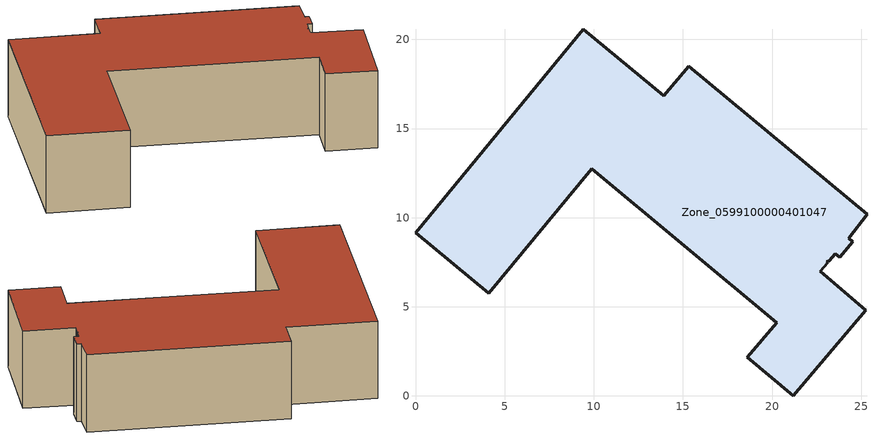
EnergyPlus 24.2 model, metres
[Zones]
Zone_0599100000401047
 floor ground (C_G): 9.4,20.58 13.93,16.85 15.33,18.51 25.33,10.18 24.29,8.85 24.53,8.66 23.8,7.79 23.56,7.99 23.21,7.58 23.07,7.53 23.13,7.48 22.71,6.98 25.27,4.81 21.18,0 18.61,2.16 20.27,4.12 9.9,12.75 4.12,5.75 0,9.15 z0
 wall outside (C_F): 25.27,4.81 22.71,6.98 23.13,7.48 23.07,7.53 23.21,7.58 23.56,7.99 23.8,7.79 24.53,8.66 24.29,8.85 25.33,10.18 15.33,18.51 13.93,16.85 9.4,20.58 0,9.15 4.12,5.75 9.9,12.75 20.27,4.12 18.61,2.16 21.18,0 25.27,4.81 z0:5.33
 roof outside (C_R): 23.07,7.53 23.21,7.58 23.56,7.99 23.8,7.79 24.53,8.66 24.29,8.85 25.33,10.18 15.33,18.51 13.93,16.85 9.4,20.58 0,9.15 4.12,5.75 9.9,12.75 20.27,4.12 18.61,2.16 21.18,0 25.27,4.81 22.71,6.98 23.13,7.48 z5.33
[BUILDING]
Pand.0599100000401047: North Axis=0; Terrain=City; Loads Convergence Tolerance Value=0.04; Temperature Convergence Tolerance Value=0.4; Solar Distribution=FullExterior; Maximum Number of Warmup Days=25; Minimum Number of Warmup Days=1
[Site:Location]
Rotterdam.The.Hague.AP_ZH_NLD Design_Conditions: Latitude=51.96; Longitude=4.45; Time Zone=1; Elevation=-4.5
[SITE:GROUNDTEMPERATURE:BUILDINGSURFACE]
18, 18, 18, 18, 18, 18, 18, 18, 18, 18, 18, 18
[MATERIAL] Thermal Absorptance=0.9; Solar Absorptance=0.7; Visible Absorptance=0.7
Name | Roughness | Thickness | Conductivity | Density | Specific Heat
G.D.1965-1974 | MediumSmooth | 0.15 | 0.882353 | 540 | 1210
F.D.1965-1974 | Rough | 0.3 | 0.697674 | 1920 | 840
R.D.1965-1974 | MediumRough | 0.2 | 0.232558 | 1500 | 1000
[CONSTRUCTION]
C_G: G.D.1965-1974
C_F: F.D.1965-1974
C_R: R.D.1965-1974
[ZONE]
Zone_0599100000401047: Type=1; Multiplier=1; Ceiling Height=Autocalculate; Volume=Autocalculate; Floor Area=autocalculate; Part of Total Floor Area=Yes
[ZONEINFILTRATION:DESIGNFLOWRATE]
Infil_Zone_0599100000401047: Zone or ZoneList or Space or SpaceList=Zone_0599100000401047; Schedule=AlwaysOn; Design Flow Rate Calculation Method=Flow/Area; Flow Rate per Floor Area=0.0042; Constant Term Coefficient=1; Temperature Term Coefficient=0; Velocity Term Coefficient=0; Velocity Squared Term Coefficient=0
[HVACTEMPLATE:ZONE:IDEALLOADSAIRSYSTEM]
Zone_0599100000401047: Maximum Heating Supply Air Temperature=50; Minimum Cooling Supply Air Temperature=13; Maximum Heating Supply Air Humidity Ratio=0.0156; Minimum Cooling Supply Air Humidity Ratio=0.0077; Heating Limit=NoLimit; Cooling Limit=NoLimit; Dehumidification Control Type=ConstantSensibleHeatRatio; Cooling Sensible Heat Ratio=0.7; Dehumidification Setpoint=60; Humidification Control Type=None; Humidification Setpoint=30; Outdoor Air Method=None; Outdoor Air Flow Rate per Person=0.00944; Outdoor Air Flow Rate per Zone Floor Area=0; Outdoor Air Flow Rate per Zone=0; Demand Controlled Ventilation Type=None; Outdoor Air Economizer Type=NoEconomizer; Heat Recovery Type=None; Sensible Heat Recovery Effectiveness=0.7; Latent Heat Recovery Effectiveness=0.65
[ZONECONTROL:THERMOSTAT]
ThermostatControl_Zone_0599100000401047: Zone or ZoneList=Zone_0599100000401047; Control Type Schedule=DualSetpointControlType; Control 1=Thermostat_Zone_0599100000401047; Temperature Difference Between Cutout And Setpoint=0
[THERMOSTATSETPOINT:DUALSETPOINT]
Thermostat_Zone_0599100000401047: Heating Setpoint Temperature Schedule=HeatingSetpoint_Zone_0599100000401047; Cooling Setpoint Temperature Schedule=CoolingSetpoint_Zone_0599100000401047
[SCHEDULE:COMPACT]
HeatingSetpoint_Zone_0599100000401047: Through: 12/31, For: AllDays, Until: 24:00, 21
CoolingSetpoint_Zone_0599100000401047: Through: 12/31, For: AllDays, Until: 24:00, 24
DualSetpointControlType: Through: 12/31, For: AllDays, Until: 24:00, 4
AlwaysOn: Through: 12/31, For: AllDays, Until: 24:00, 1
